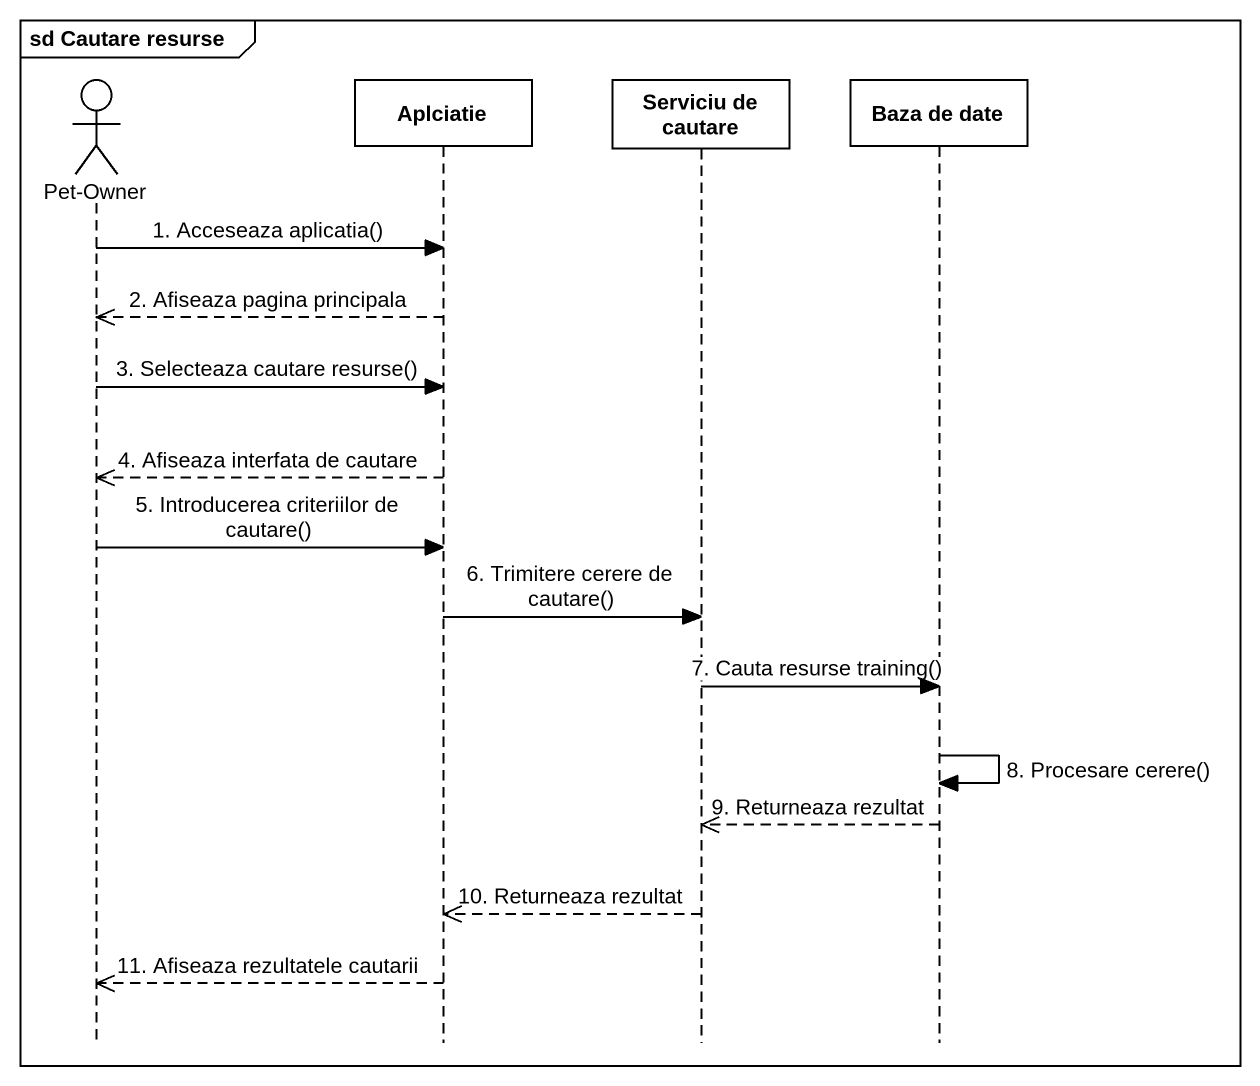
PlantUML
@startuml
mainframe sd Cautare resurse
hide footbox
actor "Pet-Owner" as Pet_Owner
participant Aplciatie
participant "Serviciu de cautare" as Serviciu_de_cautare
participant "Baza de date" as Baza_de_date

Pet_Owner -> Aplciatie : 1. Acceseaza aplicatia()
Aplciatie -->> Pet_Owner : 2. Afiseaza pagina principala
Pet_Owner -> Aplciatie : 3. Selecteaza cautare resurse()
Aplciatie -->> Pet_Owner : 4. Afiseaza interfata de cautare
Pet_Owner -> Aplciatie : 5. Introducerea criteriilor de cautare()
Aplciatie -> Serviciu_de_cautare : 6. Trimitere cerere de cautare()
Serviciu_de_cautare -> Baza_de_date : 7. Cauta resurse training()
Baza_de_date -> Baza_de_date : 8. Procesare cerere()
Baza_de_date -->> Serviciu_de_cautare : 9. Returneaza rezultat
Serviciu_de_cautare -->> Aplciatie : 10. Returneaza rezultat
Aplciatie -->> Pet_Owner : 11. Afiseaza rezultatele cautarii
@enduml
